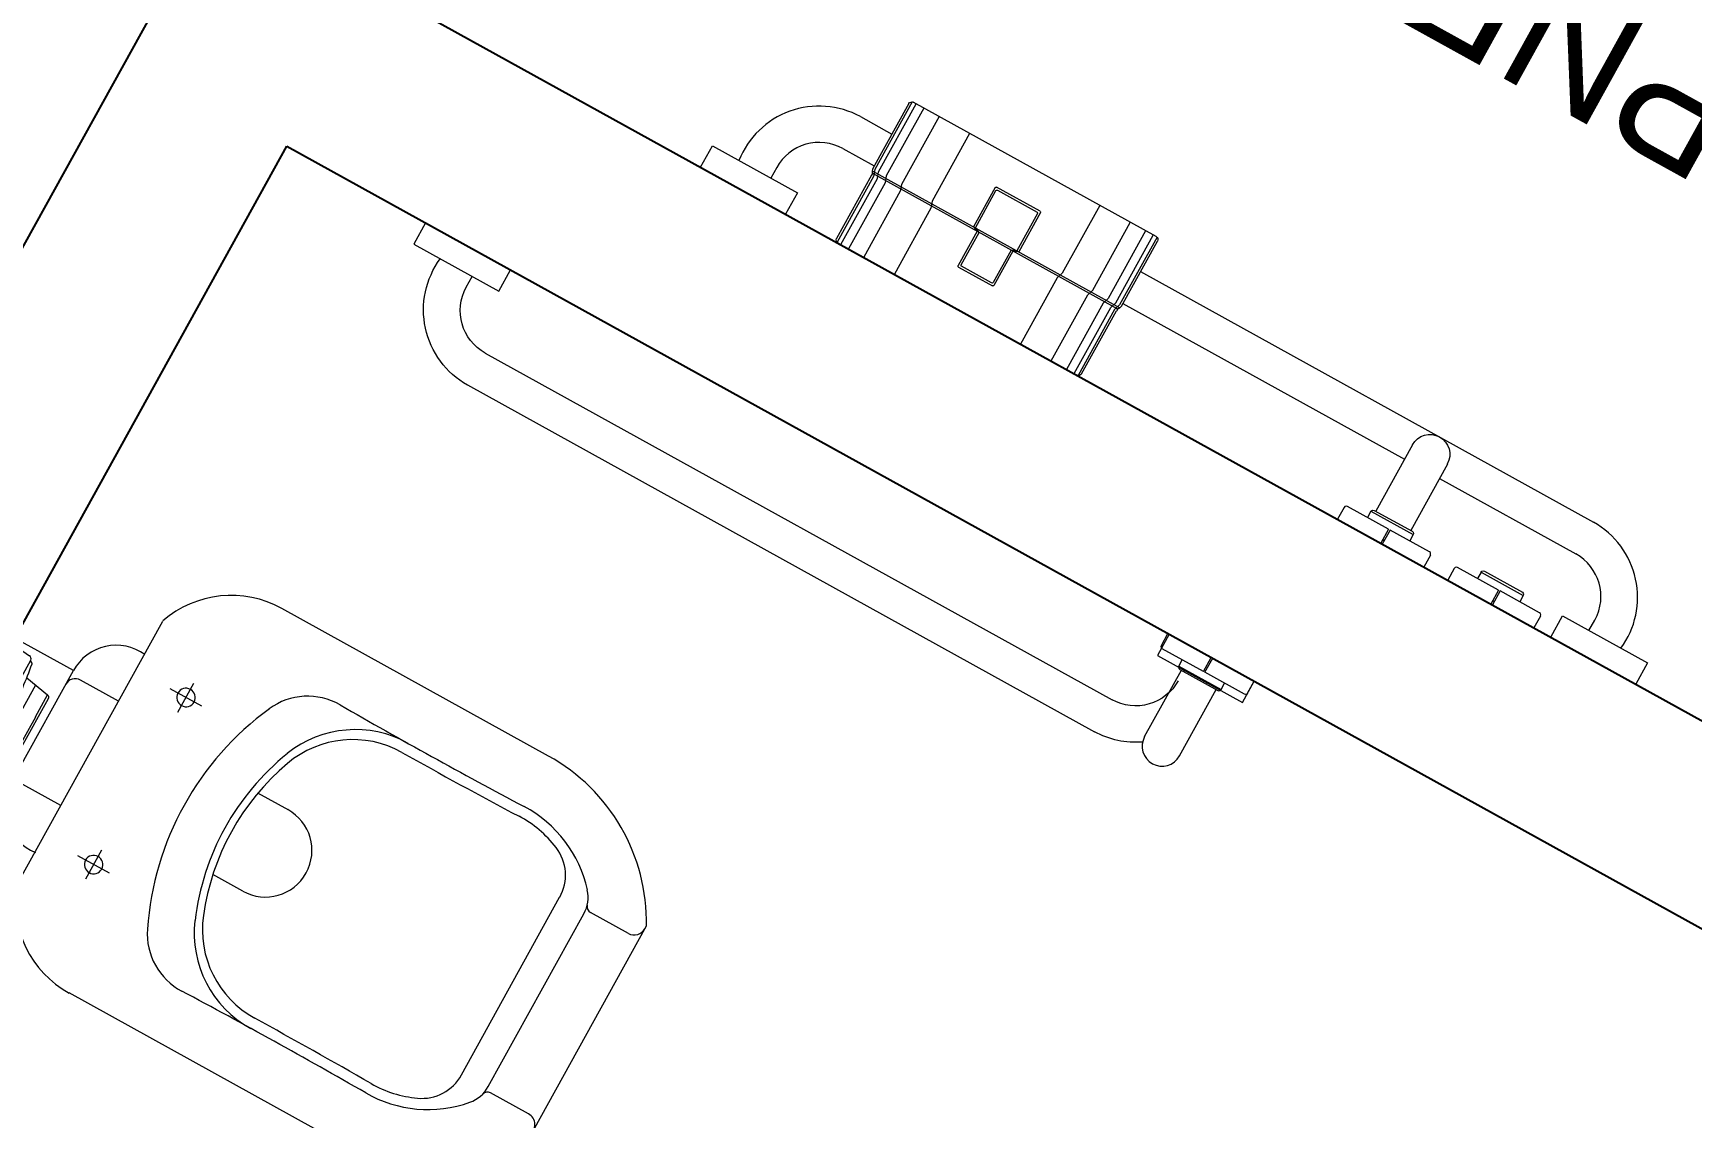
# Model space of a CAD drawing. Header units: metres. Extents: x 2113 to 5678, y -2764 to 956.
# Drawn here: x 3192.921 to 3194.287, y -1647.797 to -1646.903 of the extents above; entities that cross this region are included whole.
import ezdxf

# ---------------------------------------------------------------- set-up
doc = ezdxf.new("R2010")
doc.units = ezdxf.units.M
doc.header["$MEASUREMENT"] = 0
for name, color, linetype in [('_SETOR A', 1, 'Continuous'), ('PAREDE', 7, 'Continuous'), ('TXT_QUADRAFISCAL_5000', 7, 'Continuous'), ('XX-HTC', 8, 'Continuous')]:
    doc.layers.add(name, color=color, linetype=linetype)
for name, color, linetype, lineweight in [('A - Cotas', 254, 'Continuous', 13), ('A - Mobiliário Fixo', 252, 'Continuous', 5), ('A-dimensão', 8, 'Continuous', 5), ('AR-EQP-FIX', 1, 'Continuous', 9)]:
    doc.layers.add(name, color=color, linetype=linetype, lineweight=lineweight)
doc.styles.add('REGUA60', font='romns850', dxfattribs={"width": 1.2})

# ---------------------------------------------------------------- blocks, each defined once
blk = doc.blocks.new('hidra')
at = {"layer": 'AR-EQP-FIX', "ltscale": 0.02}
for p, q in [((2491.0507, 1715.3238), (2491.0684, 1715.3221)), ((2491.0507, 1715.2278), (2491.0507, 1715.3238)), ((2491.0711, 1715.232), (2491.0711, 1715.3196)), ((2491.0712, 1715.3186), (2491.0735, 1715.3173)), ((2491.0845, 1715.3034), (2491.0845, 1715.2481)), ((2491.097, 1715.2805), (2491.097, 1715.3012)), ((2491.099, 1715.253), (2491.099, 1715.2989)), ((2491.0971, 1715.2803), (2491.0971, 1715.2504)), ((2491.0712, 1715.233), (2491.0735, 1715.2343)), ((2491.0712, 1715.233), (2491.0735, 1715.2343)), ((2491.0744, 1715.2409), (2491.0744, 1715.239)), ((2491.0507, 1715.2278), (2491.0684, 1715.2295))]:
    blk.add_line(p, q, dxfattribs=at)
for points in [[(2491.0507, 1715.2711), (2491.0507, 1715.3238)], [(2491.0752, 1715.3051), (2491.0969, 1715.3012)], [(2491.0507, 1715.2278), (2491.0507, 1715.2711)], [(2491.0752, 1715.2465), (2491.0969, 1715.2503)]]:
    blk.add_lwpolyline(points, dxfattribs=at)
for points in [[(2491.0969, 1715.3012, -0.384514), (2491.099, 1715.2986)], [(2491.0969, 1715.2503, 0.384514), (2491.099, 1715.253)]]:
    blk.add_lwpolyline(points, format="xyb", dxfattribs=at)
for centre, radius, start, end in [((2491.0681, 1715.3191), 0.00299, 9.2142, 84.5), ((2490.6782, 1715.2558), 0.4, 2.8567, 8.8369), ((2490.6782, 1715.2957), 0.4, 351.1631, 357.1433), ((2491.0681, 1715.2325), 0.00299, 275.5, 350.7858)]:
    blk.add_arc(centre, radius, start, end, dxfattribs=at)
blk = doc.blocks.new('vaso')
at = {"layer": 'AR-EQP-FIX'}
for p, q in [((-0.0532, 0.21), (-0.0532, 0.2652)), ((0.0532, 0.21), (0.0532, 0.2652)), ((-0.0532, 0.21), (-0.0402, 0.21)), ((-0.0402, 0.21), (0.0532, 0.21)), ((-0.0491, 0.1652), (-0.0491, 0.2011)), ((0.0491, 0.1652), (0.0491, 0.2011)), ((-0.1245, 0.1652), (0.1245, 0.1652)), ((-0.0786, 0.1032), (-0.0786, 0.1329)), ((0.0786, 0.1032), (0.0786, 0.1329)), ((-0.0921, 0.1181), (-0.0649, 0.1181)), ((0.0649, 0.1181), (0.0921, 0.1181)), ((-0.1809, -0.1665), (-0.1809, 0.0846)), ((0.1809, -0.1665), (0.1809, 0.0845)), ((-0.0384, 0), (-0.0384, 0.0282)), ((0.0384, -0.001), (0.0384, 0.0282)), ((-0.0836, -0.2308), (0.0836, -0.2308)), ((-0.0849, -0.2948), (-0.0849, -0.259)), ((-0.0814, -0.2548), (0.0814, -0.2548)), ((0.0849, -0.2948), (0.0849, -0.259)), ((-0.0953, -0.3048), (0.0975, -0.3048))]:
    blk.add_line(p, q, dxfattribs=at)
for centre, radius, start, end in [((-0.0532, 0.1698), 0.0402, 90, 186.9345), ((-0.0402, 0.2011), 0.00894, 90, 179.9998), ((0.0402, 0.2011), 0.00894, 0.0002, 90), ((0.0532, 0.1698), 0.0402, 353.0655, 90), ((-0.0952, 0.0846), 0.0858, 109.995, 180.0001), ((0.0952, 0.0846), 0.0858, 359.9489, 70.0048), ((-0.0786, 0.1181), 0.0076, 90, 270), ((-0.0786, 0.1181), 0.0076, 270, 90), ((0.0786, 0.1181), 0.0076, 90, 270), ((0.0786, 0.1181), 0.0076, 270, 90), ((0, -0.1692), 0.2457, 65.0398, 114.9603), ((-0.0811, 0.005), 0.0536, 114.9604, 180.906), ((0.0811, 0.005), 0.0536, 359.0955, 65.0414), ((0, -0.1692), 0.2073, 67.7368, 112.2632), ((0, -0.1689), 0.2008, 69.1401, 110.8704), ((-0.0447, -0.06), 0.0894, 112.2632, 180.2611), ((-0.042, -0.059), 0.0831, 110.8099, 180.2335), ((0.042, -0.059), 0.0831, 359.7664, 69.2154), ((0.0447, -0.06), 0.0894, 359.7772, 67.7369), ((-5.5446, -0.0814), 5.4106, 359.0719, 0.9061), ((0, 0), 0.0384, 180, 0), ((5.5446, -0.0814), 5.4106, 179.0937, 180.9279), ((-5.5446, -0.0814), 5.4195, 359.072, 0.2339), ((5.5445, -0.0815), 5.4195, 179.7659, 180.9278), ((-0.0246, -0.1665), 0.1564, 180, 241.2627), ((-0.032, -0.1708), 0.1027, 179.0541, 228.6116), ((-0.032, -0.1707), 0.0938, 179.0719, 203.7273), ((0.0246, -0.1665), 0.1563, 297.7697, 0.0098), ((0.032, -0.1707), 0.1028, 311.3707, 0.9282), ((0.0322, -0.1708), 0.0936, 336.2978, 0.9532), ((-0.0837, -0.1935), 0.0373, 203.6695, 270.1398), ((0.0837, -0.1935), 0.0374, 269.9013, 336.3985), ((-0.0814, -0.2269), 0.0279, 228.4991, 270), ((-0.0903, -0.259), 0.00536, 0.0029, 74.7666), ((0.0814, -0.2269), 0.0279, 270, 311.3708), ((0.0903, -0.259), 0.00536, 105.1484, 179.9966), ((-0.0949, -0.2948), 0.01, 241.1501, 0.1116), ((0.0949, -0.2948), 0.01, 180.0009, 270.2078)]:
    blk.add_arc(centre, radius, start, end, dxfattribs=at)
at = {"layer": 'AR-EQP-FIX', "rotation": 270}
blk.add_blockref('hidra', (-1715.2758, 2491.3159), dxfattribs=at)
blk = doc.blocks.new('VASO DEFI')
at = {"layer": 'A - Mobiliário Fixo', "extrusion": (0, 0, -1)}
for p, q in [((0.2439, 0.3373), (0.2439, 0.3173)), ((0.3239, 0.3173), (0.3239, 0.3373)), ((1.0439, 0.3373), (1.0439, 0.3173)), ((1.1239, 0.3173), (1.1239, 0.3373)), ((0.2439, 0.3173), (0.3239, 0.3173)), ((1.0439, 0.3173), (1.1239, 0.3173)), ((1.0689, 0.3173), (1.0689, 0.3073)), ((0.3389, 0.2673), (0.3686, 0.2673)), ((0.6026, 0.2673), (0.8676, 0.2673)), ((0.9005, 0.2673), (1.0289, 0.2673)), ((0.3389, 0.2373), (0.3686, 0.2373)), ((0.6026, 0.2373), (1.0289, 0.2373))]:
    blk.add_line(p, q, dxfattribs=at)
at = {"layer": 'A - Mobiliário Fixo'}
for p, q in [((0.3704, 0.2751), (0.3704, 0.3346)), ((0.3722, 0.2751), (0.3722, 0.3371)), ((0.3731, 0.3373), (0.5981, 0.3373)), ((0.3758, 0.3372), (0.3758, 0.2751)), ((0.383, 0.2751), (0.383, 0.3373)), ((0.3974, 0.2751), (0.3974, 0.3373)), ((0.4262, 0.2751), (0.4262, 0.3373)), ((0.545, 0.2751), (0.545, 0.3373)), ((0.5738, 0.3373), (0.5738, 0.2751)), ((0.5882, 0.2751), (0.5882, 0.3373)), ((0.5954, 0.3372), (0.5954, 0.2751)), ((0.599, 0.2751), (0.599, 0.3371)), ((0.6008, 0.3346), (0.6008, 0.2751)), ((0.2989, 0.3073), (0.2989, 0.3173)), ((0.4688, 0.2734), (0.4688, 0.3057)), ((0.4697, 0.3066), (0.5016, 0.3066)), ((0.4706, 0.3039), (0.4706, 0.2734)), ((0.4998, 0.3048), (0.4715, 0.3048)), ((0.5007, 0.2734), (0.5007, 0.3039)), ((0.5025, 0.2734), (0.5025, 0.3057)), ((0.6011, 0.2734), (0.3701, 0.2734)), ((0.3704, 0.2697), (0.3722, 0.2751)), ((0.3758, 0.2751), (0.374, 0.2697)), ((0.3812, 0.2697), (0.383, 0.2751)), ((0.3956, 0.2697), (0.3974, 0.2751)), ((0.4244, 0.2697), (0.4262, 0.2751)), ((0.4643, 0.2716), (0.4688, 0.2734)), ((0.4706, 0.2734), (0.4661, 0.2716)), ((0.5052, 0.2716), (0.5007, 0.2734)), ((0.507, 0.2716), (0.5025, 0.2734)), ((0.5468, 0.2697), (0.545, 0.2751)), ((0.5738, 0.2751), (0.5756, 0.2697)), ((0.59, 0.2697), (0.5882, 0.2751)), ((0.5954, 0.2751), (0.5972, 0.2697)), ((0.6008, 0.2697), (0.599, 0.2751)), ((0.3686, 0.2086), (0.3686, 0.2697)), ((0.369, 0.2716), (0.6022, 0.2716)), ((0.3704, 0.206), (0.3704, 0.2697)), ((0.374, 0.2697), (0.374, 0.2059)), ((0.3812, 0.2059), (0.3812, 0.2697)), ((0.3956, 0.2059), (0.3956, 0.2697)), ((0.4244, 0.2059), (0.4244, 0.2697)), ((0.4643, 0.2347), (0.4643, 0.2716)), ((0.4661, 0.2716), (0.4661, 0.2365)), ((0.5052, 0.2365), (0.5052, 0.2716)), ((0.507, 0.2347), (0.507, 0.2716)), ((0.5468, 0.2059), (0.5468, 0.2697)), ((0.5756, 0.2697), (0.5756, 0.2059)), ((0.59, 0.2059), (0.59, 0.2697)), ((0.5972, 0.2697), (0.5972, 0.2059)), ((0.6008, 0.206), (0.6008, 0.2697)), ((0.6026, 0.2697), (0.6026, 0.2086)), ((0.5061, 0.2338), (0.4652, 0.2338)), ((0.467, 0.2356), (0.5043, 0.2356)), ((0.5999, 0.2059), (0.3713, 0.2059))]:
    blk.add_line(p, q, dxfattribs=at)
for points in [[(0.3686, 0.2697), (0.3687, 0.2706), (0.369, 0.2716), (0.3695, 0.2724), (0.37, 0.2732), (0.3701, 0.2734), (0.3703, 0.2742), (0.3704, 0.2751)], [(0.6026, 0.2697), (0.6025, 0.2706), (0.6022, 0.2716), (0.6017, 0.2724), (0.6012, 0.2732), (0.6011, 0.2734), (0.6009, 0.2742), (0.6008, 0.2751)]]:
    blk.add_lwpolyline(points, dxfattribs=at)
for centre, radius, start, end in [((0.3731, 0.3346), 0.0027, 89.9999, 179.9999), ((0.5981, 0.3346), 0.0027, 359.9999, 89.9999), ((0.4697, 0.3057), 0.0009, 89.9999, 179.9999), ((0.4715, 0.3039), 0.0009, 89.9999, 180), ((0.4998, 0.3039), 0.0009, 359.9999, 89.9999), ((0.5016, 0.3057), 0.0009, 359.9999, 89.9999), ((0.884, 0.2537), 0.0164, 180, 0), ((0.4652, 0.2347), 0.0009, 179.9999, 269.9999), ((0.467, 0.2365), 0.0009, 179.9999, 269.9999), ((0.5043, 0.2365), 0.0009, 269.9999, 359.9999), ((0.5061, 0.2347), 0.0009, 269.9999, 359.9999), ((0.3713, 0.2086), 0.0027, 179.9999, 270), ((0.5999, 0.2086), 0.0027, 270, 359.9999)]:
    blk.add_arc(centre, radius, start, end, dxfattribs=at)
at = {"layer": 'A - Mobiliário Fixo', "extrusion": (0, 0, -1)}
for centre, radius, start, end in [((-0.3393, 0.3083), 0.071, 270.3278, 7.3004), ((-1.0285, 0.3083), 0.071, 172.6996, 269.6722), ((-0.3389, 0.3073), 0.04, 270, 0), ((-1.0289, 0.3073), 0.04, 180, 270)]:
    blk.add_arc(centre, radius, start, end, dxfattribs=at)
at = {"layer": 'A - Mobiliário Fixo'}
for points in [[(0.9245, 0.3373), (0.9245, 0.3373), (0.8433, 0.3373), (0.8433, 0.3373)], [(0.8433, 0.3261), (0.8433, 0.3261), (0.8433, 0.3373), (0.8433, 0.3373)], [(0.8839, 0.3241), (0.8839, 0.3241), (0.8839, 0.3373), (0.8839, 0.3373)], [(0.8854, 0.3342), (0.8854, 0.3342), (0.8839, 0.3342), (0.8839, 0.3342)], [(0.8854, 0.3241), (0.8854, 0.3241), (0.8854, 0.3373), (0.8854, 0.3373)], [(0.9245, 0.3261), (0.9245, 0.3261), (0.9245, 0.3373), (0.9245, 0.3373)], [(1.0282, 0.3373), (1.0282, 0.3373), (0.947, 0.3373), (0.947, 0.3373)], [(0.947, 0.3261), (0.947, 0.3261), (0.947, 0.3373), (0.947, 0.3373)], [(0.9876, 0.3241), (0.9876, 0.3241), (0.9876, 0.3373), (0.9876, 0.3373)], [(0.9891, 0.3342), (0.9891, 0.3342), (0.9876, 0.3342), (0.9876, 0.3342)], [(0.9891, 0.3241), (0.9891, 0.3241), (0.9891, 0.3373), (0.9891, 0.3373)], [(1.0282, 0.3261), (1.0282, 0.3261), (1.0282, 0.3373), (1.0282, 0.3373)], [(0.8435, 0.3251), (0.8435, 0.3251), (0.8433, 0.3261), (0.8433, 0.3261)], [(0.8443, 0.3243), (0.8443, 0.3243), (0.8435, 0.3251), (0.8435, 0.3251)], [(0.8453, 0.3241), (0.8453, 0.3241), (0.8443, 0.3243), (0.8443, 0.3243)], [(0.8839, 0.3241), (0.8839, 0.3241), (0.8453, 0.3241), (0.8453, 0.3241)], [(0.8641, 0.3182), (0.8641, 0.3182), (0.8641, 0.3241), (0.8641, 0.3241)], [(0.8641, 0.3182), (0.8641, 0.3182), (0.9039, 0.3182), (0.9039, 0.3182)], [(0.8641, 0.3182), (0.8641, 0.3182), (0.8644, 0.3172), (0.8644, 0.3172)], [(0.8644, 0.3172), (0.8644, 0.3172), (0.8651, 0.3165), (0.8651, 0.3165)], [(0.8651, 0.3165), (0.8651, 0.3165), (0.8662, 0.3162), (0.8662, 0.3162)], [(0.8662, 0.3162), (0.8662, 0.3162), (0.9019, 0.3162), (0.9019, 0.3162)], [(0.8676, 0.2537), (0.8676, 0.2537), (0.8676, 0.3162), (0.8676, 0.3162)], [(0.9225, 0.3241), (0.9225, 0.3241), (0.8854, 0.3241), (0.8854, 0.3241)], [(0.9005, 0.2537), (0.9005, 0.2537), (0.9005, 0.3162), (0.9005, 0.3162)], [(0.9019, 0.3162), (0.9019, 0.3162), (0.9029, 0.3165), (0.9029, 0.3165)], [(0.9029, 0.3165), (0.9029, 0.3165), (0.9037, 0.3172), (0.9037, 0.3172)], [(0.9037, 0.3172), (0.9037, 0.3172), (0.9039, 0.3182), (0.9039, 0.3182)], [(0.9039, 0.3182), (0.9039, 0.3182), (0.9039, 0.3241), (0.9039, 0.3241)], [(0.9235, 0.3243), (0.9235, 0.3243), (0.9225, 0.3241), (0.9225, 0.3241)], [(0.9242, 0.3251), (0.9242, 0.3251), (0.9235, 0.3243), (0.9235, 0.3243)], [(0.9245, 0.3261), (0.9245, 0.3261), (0.9242, 0.3251), (0.9242, 0.3251)], [(0.9472, 0.3251), (0.9472, 0.3251), (0.947, 0.3261), (0.947, 0.3261)], [(0.948, 0.3243), (0.948, 0.3243), (0.9472, 0.3251), (0.9472, 0.3251)], [(0.949, 0.3241), (0.949, 0.3241), (0.948, 0.3243), (0.948, 0.3243)], [(0.9876, 0.3241), (0.9876, 0.3241), (0.949, 0.3241), (0.949, 0.3241)], [(0.9678, 0.3182), (0.9678, 0.3182), (0.9678, 0.3241), (0.9678, 0.3241)], [(0.9678, 0.3182), (0.9678, 0.3182), (1.0076, 0.3182), (1.0076, 0.3182)], [(0.9678, 0.3182), (0.9678, 0.3182), (0.9681, 0.3172), (0.9681, 0.3172)], [(0.9681, 0.3172), (0.9681, 0.3172), (0.9688, 0.3165), (0.9688, 0.3165)], [(0.9688, 0.3165), (0.9688, 0.3165), (0.9698, 0.3162), (0.9698, 0.3162)], [(0.9698, 0.3162), (0.9698, 0.3162), (1.0056, 0.3162), (1.0056, 0.3162)], [(1.0262, 0.3241), (1.0262, 0.3241), (0.9891, 0.3241), (0.9891, 0.3241)], [(1.0056, 0.3162), (1.0056, 0.3162), (1.0066, 0.3165), (1.0066, 0.3165)], [(1.0066, 0.3165), (1.0066, 0.3165), (1.0073, 0.3172), (1.0073, 0.3172)], [(1.0073, 0.3172), (1.0073, 0.3172), (1.0076, 0.3182), (1.0076, 0.3182)], [(1.0076, 0.3182), (1.0076, 0.3182), (1.0076, 0.3241), (1.0076, 0.3241)], [(1.0272, 0.3243), (1.0272, 0.3243), (1.0262, 0.3241), (1.0262, 0.3241)], [(1.0279, 0.3251), (1.0279, 0.3251), (1.0272, 0.3243), (1.0272, 0.3243)], [(1.0282, 0.3261), (1.0282, 0.3261), (1.0279, 0.3251), (1.0279, 0.3251)]]:
    blk.add_open_spline(points, degree=3, dxfattribs=at)
blk = doc.blocks.new('GINASIO')
at = {"layer": 'A - Mobiliário Fixo', "extrusion": (0, 0, -1)}
for p, q in [((3760.767, -1186.6197), (3760.177, -1186.6197)), ((3760.767, -1186.6497), (3760.177, -1186.6497)), ((3760.162, -1186.6997), (3760.082, -1186.6997)), ((3760.082, -1186.6997), (3760.082, -1186.7197)), ((3760.137, -1186.6997), (3760.137, -1186.6986)), ((3760.162, -1186.7197), (3760.162, -1186.6997)), ((3760.782, -1186.6997), (3760.782, -1186.7197)), ((3760.862, -1186.6997), (3760.782, -1186.6997)), ((3760.862, -1186.7197), (3760.862, -1186.6997))]:
    blk.add_line(p, q, dxfattribs=at)
at = {"layer": 'A - Mobiliário Fixo'}
blk.add_line((3760.807, -1186.6897), (3760.807, -1186.6997), dxfattribs=at)
blk.add_arc((3760.1225, -1186.6361), 0.0164, 0, 180, dxfattribs=at)
at = {"layer": 'A - Mobiliário Fixo', "extrusion": (0, 0, -1)}
for centre, radius, start, end in [((-3760.1774, -1186.6906), 0.071, 56.513, 89.6722), ((-3760.7666, -1186.6906), 0.071, 90.3278, 187.3004), ((-3760.177, -1186.6897), 0.04, 0, 90), ((-3760.767, -1186.6897), 0.04, 90, 180)]:
    blk.add_arc(centre, radius, start, end, dxfattribs=at)
at = {"layer": 'A - Mobiliário Fixo'}
for points in [[(3760.106, -1186.6361), (3760.106, -1186.6361), (3760.106, -1186.6986), (3760.106, -1186.6986)], [(3760.1389, -1186.6361), (3760.1389, -1186.6361), (3760.1389, -1186.6986), (3760.1389, -1186.6986)], [(3760.1028, -1186.6996), (3760.1028, -1186.6996), (3760.1026, -1186.7006), (3760.1026, -1186.7006)], [(3760.1424, -1186.7006), (3760.1424, -1186.7006), (3760.1026, -1186.7006), (3760.1026, -1186.7006)], [(3760.1026, -1186.7006), (3760.1026, -1186.7006), (3760.1026, -1186.7065), (3760.1026, -1186.7065)], [(3760.1036, -1186.6988), (3760.1036, -1186.6988), (3760.1028, -1186.6996), (3760.1028, -1186.6996)], [(3760.1046, -1186.6986), (3760.1046, -1186.6986), (3760.1036, -1186.6988), (3760.1036, -1186.6988)], [(3760.1403, -1186.6986), (3760.1403, -1186.6986), (3760.1046, -1186.6986), (3760.1046, -1186.6986)], [(3760.1413, -1186.6988), (3760.1413, -1186.6988), (3760.1403, -1186.6986), (3760.1403, -1186.6986)], [(3760.1421, -1186.6996), (3760.1421, -1186.6996), (3760.1413, -1186.6988), (3760.1413, -1186.6988)], [(3760.1424, -1186.7006), (3760.1424, -1186.7006), (3760.1421, -1186.6996), (3760.1421, -1186.6996)], [(3760.1424, -1186.7006), (3760.1424, -1186.7006), (3760.1424, -1186.7065), (3760.1424, -1186.7065)], [(3760.082, -1186.7085), (3760.082, -1186.7085), (3760.0822, -1186.7075), (3760.0822, -1186.7075)], [(3760.082, -1186.7085), (3760.082, -1186.7085), (3760.082, -1186.7197), (3760.082, -1186.7197)], [(3760.0822, -1186.7075), (3760.0822, -1186.7075), (3760.083, -1186.7067), (3760.083, -1186.7067)], [(3760.083, -1186.7067), (3760.083, -1186.7067), (3760.084, -1186.7065), (3760.084, -1186.7065)], [(3760.084, -1186.7065), (3760.084, -1186.7065), (3760.1211, -1186.7065), (3760.1211, -1186.7065)], [(3760.1211, -1186.7065), (3760.1211, -1186.7065), (3760.1211, -1186.7197), (3760.1211, -1186.7197)], [(3760.1211, -1186.7166), (3760.1211, -1186.7166), (3760.1226, -1186.7166), (3760.1226, -1186.7166)], [(3760.1226, -1186.7065), (3760.1226, -1186.7065), (3760.1612, -1186.7065), (3760.1612, -1186.7065)], [(3760.1226, -1186.7065), (3760.1226, -1186.7065), (3760.1226, -1186.7197), (3760.1226, -1186.7197)], [(3760.1612, -1186.7065), (3760.1612, -1186.7065), (3760.1622, -1186.7067), (3760.1622, -1186.7067)], [(3760.1622, -1186.7067), (3760.1622, -1186.7067), (3760.1629, -1186.7075), (3760.1629, -1186.7075)], [(3760.1629, -1186.7075), (3760.1629, -1186.7075), (3760.1632, -1186.7085), (3760.1632, -1186.7085)], [(3760.1632, -1186.7085), (3760.1632, -1186.7085), (3760.1632, -1186.7197), (3760.1632, -1186.7197)], [(3760.082, -1186.7197), (3760.082, -1186.7197), (3760.1632, -1186.7197), (3760.1632, -1186.7197)]]:
    blk.add_open_spline(points, degree=3, dxfattribs=at)
at = {"layer": 'PAREDE', "ltscale": 5}
for p, q in [((3760.9925, -1183.6697), (3760.9925, -1186.7197)), ((3761.1425, -1183.7697), (3761.1425, -1187.2197)), ((3761.1425, -1183.7697), (3761.1425, -1187.2197)), ((3760.9925, -1186.7197), (3758.9025, -1186.7197)), ((3760.9925, -1186.8697), (3759.0925, -1186.8697))]:
    blk.add_line(p, q, dxfattribs=at)
at = {"layer": 'A - Cotas', "xscale": -1}
blk.add_blockref('VASO DEFI', (3760.9298, -1187.2069), dxfattribs=at)
at = {"layer": 'A-dimensão', "rotation": 270}
blk.add_blockref('vaso', (3760.7273, -1186.2036), dxfattribs=at)
at = {"layer": 'XX-HTC', "insert": (3759.9402, -1187.2535, -297), "char_height": 0.1, "width": 1.390511, "attachment_point": 2, "style": 'REGUA60'}
blk.add_mtext('{\\fArial|b0|i0|c0|p34;Ban. PNE\\P\\H0.8x;A = 3,17m²\\PP = Cerâmico}', dxfattribs=at)

msp = doc.modelspace()

# ---------------------------------------------------------------- linework, layer by layer
at = {"layer": 'TXT_QUADRAFISCAL_5000', "lineweight": 100}
msp.add_circle((3163.675, -1737.5511), 237.9528, dxfattribs=at)
msp.add_circle((3163.675, -1737.5511), 237.9528, dxfattribs=at)

# ---------------------------------------------------------------- block references
at = {"layer": '_SETOR A', "rotation": 151.0553157846748}
msp.add_blockref('GINASIO', (5909.9961, -4505.6686), dxfattribs=at)

doc.saveas('drawing.dxf')
